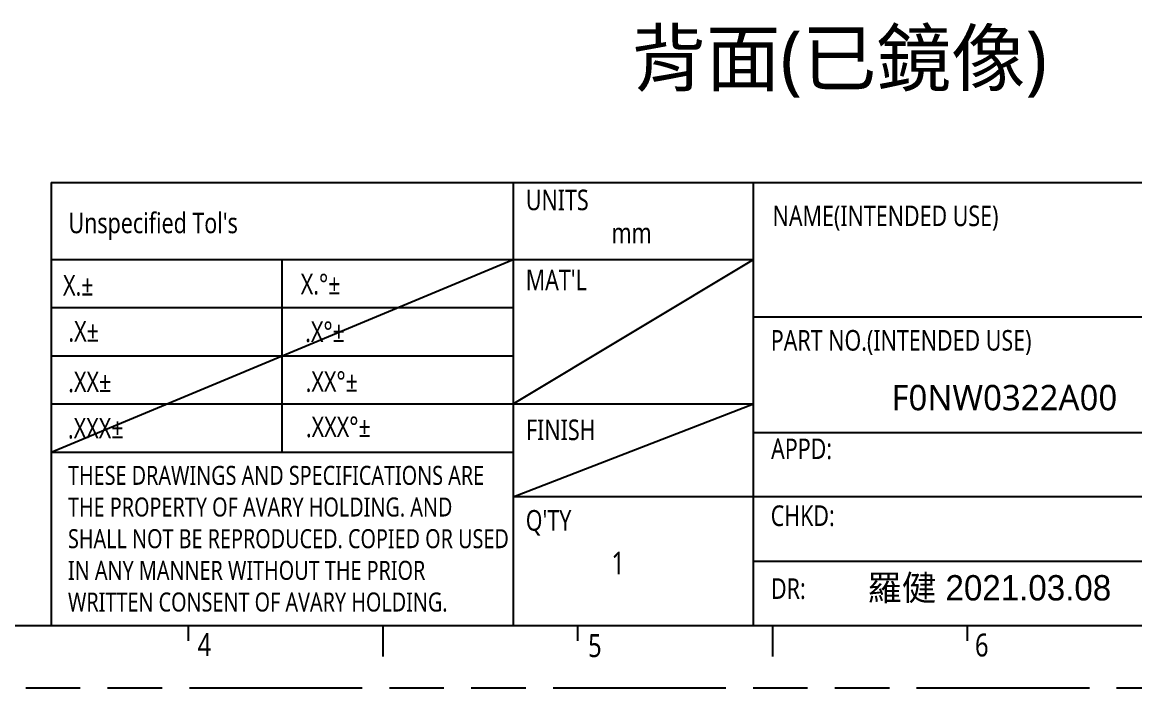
# Model space of a CAD drawing. Header units: millimetres. Extents: x 3228 to 3404, y -274 to -150.
# Drawn here: x 3299.2 to 3360.4, y -273.9 to -237.4 of the extents above; entities that cross this region are included whole.
import ezdxf

# ---------------------------------------------------------------- set-up
doc = ezdxf.new("R2010")
doc.units = ezdxf.units.MM
doc.linetypes.add('PHANTOM', pattern=[29.5, 9.5, -1.5, 3, -1.5, 3, -1.5, 9.5])
doc.layers.get('0').update_dxf_attribs({"lineweight": 25})
doc.layers.add('0PAPERF', color=2, linetype='PHANTOM', plot=False)
doc.layers.add('DIM', color=100, linetype='Continuous', lineweight=15)
doc.layers.add('備註', color=1, linetype='Continuous', lineweight=20)
doc.layers.add('鵬鼎', color=5, linetype='Continuous')
doc.styles.add('SIMPLEX', font='SIMPLEX.SHX')
doc.styles.get("Standard").update_dxf_attribs({"font": 'SIMPLEX.SHX', "width": 0.8, "height": 4})

msp = doc.modelspace()

# ---------------------------------------------------------------- linework, layer by layer
at = {"color": 0}
for p, q in [((3300.823, -246.167), (3300.823, -270.512)), ((3300.823, -250.401), (3339.458, -250.401)), ((3300.823, -260.986), (3326.227, -250.401)), ((3313.525, -260.986), (3313.525, -250.401)), ((3326.227, -258.34), (3339.458, -250.401)), ((3300.823, -253.047), (3326.227, -253.047)), ((3398.734, -253.576), (3339.458, -253.576)), ((3300.823, -255.693), (3326.227, -255.693)), ((3300.823, -258.34), (3339.458, -258.34)), ((3326.227, -263.456), (3339.458, -258.34)), ((3365.392, -263.456), (3326.227, -263.456)), ((3339.458, -266.984), (3365.392, -266.984))]:
    msp.add_line(p, q, dxfattribs=at)
for p, q in [((3300.823, -246.167), (3339.458, -246.167)), ((3326.227, -246.167), (3326.227, -270.512)), ((3339.458, -270.512), (3339.458, -246.167)), ((3398.734, -259.927), (3339.458, -259.927)), ((3300.823, -260.986), (3326.227, -260.986)), ((3233.352, -270.513), (3398.769, -270.513)), ((3308.347, -270.513), (3308.347, -271.37)), ((3319.061, -270.513), (3319.061, -272.227)), ((3329.774, -270.513), (3329.774, -271.37)), ((3340.488, -270.513), (3340.488, -272.227)), ((3351.201, -270.513), (3351.201, -271.37))]:
    msp.add_line(p, q)
msp.add_lwpolyline([(3339.458, -246.167), (3398.734, -246.167), (3398.734, -253.576), (3339.458, -253.576)], close=True, dxfattribs=at)
at = {"layer": '0PAPERF'}
msp.add_line((3228.423, -273.941), (3404.17, -273.941), dxfattribs=at)

# ---------------------------------------------------------------- texts
at = {"color": 0}
for s, insert, char_height, width, attachment_point in [('{\\fMicrosoft JhengHei|b0|i0|c136|p0;UNITS}', (3326.927, -246.562), 1.13059, 5.25884, 1), ('{\\fMicrosoft JhengHei|b0|i0|c136|p0;NAME(INTENDED USE)}', (3340.501, -247.437), 1.13059, 22.35956, 1), ('{\\fMicrosoft JhengHei|b0|i0|c136|p0;mm}', (3331.644, -248.38), 1.13059, 5.25884, 1), ('{\\fMicrosoft JhengHei|b0|i0|c136|p0;X.%%P}', (3301.471, -251.251), 1.13059, 5.25884, 1), ('{\\fMicrosoft JhengHei|b0|i0|c136|p0;X.%%D%%P}', (3314.546, -251.189), 1.13059, 5.25884, 1), ("{\\fMicrosoft JhengHei|b0|i0|c136|p0;MAT'L}", (3326.922, -250.96), 1.13059, 5.25884, 1), ('{\\fMicrosoft JhengHei|b0|i0|c136|p0;.X%%P}', (3301.766, -253.783), 1.13059, 1.92099, 1), ('{\\fMicrosoft JhengHei|b0|i0|c136|p0;.X%%D%%P}', (3314.791, -253.806), 1.13059, 5.25884, 1), ('{\\fMicrosoft JhengHei|b0|i0|c136|p0;PART NO.(INTENDED USE)}', (3340.399, -254.279), 1.13059, 22.9138, 1), ('{\\fMicrosoft JhengHei|b0|i0|c136|p0;.XX%%P}', (3301.757, -256.563), 1.13059, 5.25884, 1), ('{\\fMicrosoft JhengHei|b0|i0|c136|p0;.XX%%D%%P}', (3314.817, -256.545), 1.13059, 5.25884, 1), ('{\\fMicrosoft JhengHei|b0|i0|c136|p18;\\W1;\\C256;F0NW0322A00}', (3353.246, -258.002), 1.39224, 20.88951, 5), ('{\\fMicrosoft JhengHei|b0|i0|c136|p0;.XXX%%P}', (3301.742, -259.107), 1.13059, 5.25884, 1), ('{\\fMicrosoft JhengHei|b0|i0|c136|p0;.XXX%%D%%P}', (3314.83, -259.037), 1.13059, 5.25884, 1), ('{\\fMicrosoft JhengHei|b0|i0|c136|p0;FINISH}', (3326.935, -259.199), 1.13059, 5.25884, 1), ('{\\fMicrosoft JhengHei|b0|i0|c136|p0;APPD:}', (3340.417, -260.242), 1.13059, 5.25884, 1), ("{\\fMicrosoft JhengHei|b0|i0|c136|p0;Q'TY}", (3326.923, -264.176), 1.13059, 3.87671, 1), ('{\\fMicrosoft JhengHei|b0|i0|c136|p0;CHKD:}', (3340.395, -263.92), 1.13059, 5.25884, 1), ('{\\fMicrosoft JhengHei|b0|i0|c136|p0;DR:}', (3340.414, -267.929), 1.13059, 5.25884, 1)]:
    msp.add_mtext(s, dxfattribs=dict(at, insert=insert, char_height=char_height, width=width, attachment_point=attachment_point))
at = {"color": 3, "insert": (3301.745, -261.745), "char_height": 1.044182, "width": 24.48186, "attachment_point": 1}
msp.add_mtext('{\\fMicrosoft JhengHei|b0|i0|c136|p0;THESE DRAWINGS AND SPECIFICATIONS ARE THE PROPERTY OF AVARY HOLDING. AND SHALL NOT BE REPRODUCED. COPIED OR USED IN ANY MANNER WITHOUT THE PRIOR WRITTEN CONSENT OF AVARY HOLDING.}', dxfattribs=at)
at = {"lineweight": 0, "insert": (3345.705, -267.751), "char_height": 1.39224, "width": 136.96881, "attachment_point": 1, "style": 'SIMPLEX'}
msp.add_mtext('{\\fPMingLiU|b0|i0|c136|p2;羅健 2021.03.08}', dxfattribs=at)
at = {"layer": 'DIM', "char_height": 1.25747, "width": 0.76559, "attachment_point": 1}
for s, insert in [('{\\fMicrosoft JhengHei|b0|i0|c136|p0;\\C0;4}', (3308.874, -270.94)), ('{\\fMicrosoft JhengHei|b0|i0|c136|p0;\\C0;5}', (3330.348, -270.996)), ('{\\fMicrosoft JhengHei|b0|i0|c136|p0;\\C0;6}', (3351.63, -270.968))]:
    msp.add_mtext(s, dxfattribs=dict(at, insert=insert))
at = {"layer": '備註', "insert": (3332.734, -237.824), "char_height": 3.00724, "width": 37.93293, "attachment_point": 1, "style": 'SIMPLEX'}
msp.add_mtext('{\\fMicrosoft JhengHei|b0|i0|c136|p18;背面(已鏡像)}', dxfattribs=at)
at = {"layer": '備註', "color": 2, "lineweight": 0, "ltscale": 2, "insert": (3301.771, -247.827), "char_height": 1.1305, "attachment_point": 1}
msp.add_mtext("{\\fMicrosoft JhengHei|b0|i0|c136|p0;\\C0;Unspecified Tol's }", dxfattribs=at)
at = {"layer": '鵬鼎', "color": 0, "insert": (3331.637, -266.464), "char_height": 1.23698, "width": 1.2247, "attachment_point": 1}
msp.add_mtext('{\\fMicrosoft JhengHei|b0|i0|c136|p0;1}', dxfattribs=at)

doc.saveas('drawing.dxf')
